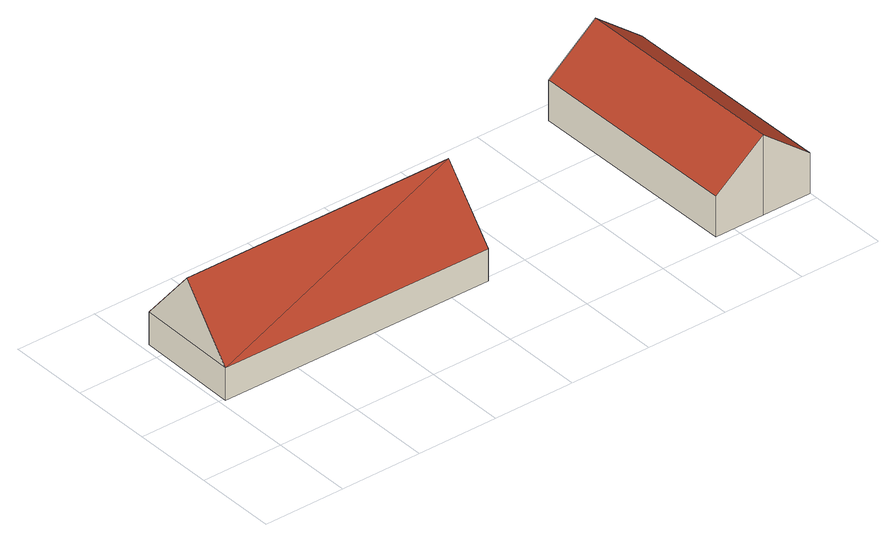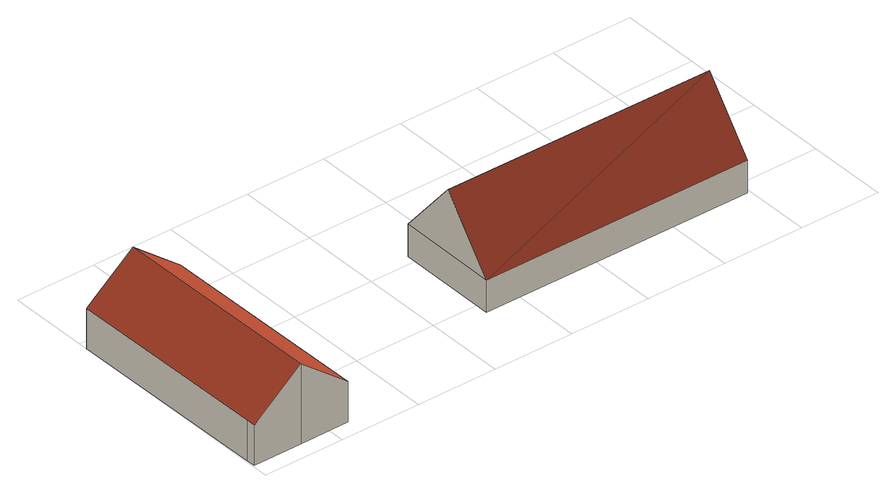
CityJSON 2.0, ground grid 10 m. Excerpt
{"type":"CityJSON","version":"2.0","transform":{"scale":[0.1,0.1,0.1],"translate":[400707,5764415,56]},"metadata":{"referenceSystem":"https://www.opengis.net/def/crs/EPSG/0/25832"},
"CityObjects":{
"building1":{"type":"Building","attributes":{"Gemeindeschluessel":"05515000","Geometrietyp2DReferenz":"3000","function":"31001_1000","roofType":"3100","measuredHeight":11.69},"address":[{"country":"Germany","locality":"Münster","thoroughfareNumber":"286","thoroughfareName":"Grienkenswell"},{"country":"Germany","locality":"Münster","thoroughfareNumber":"286a","thoroughfareName":"Grienkenswell"}],"geometry":[{"type":"Solid","lod":"2","boundaries":[[[[0,1,2,3]],[[4,5,1,0]],[[6,7,5,4]],[[3,2,7,6]],[[0,8,4]],[[6,9,3]],[[9,8,0]],[[0,3,9]],[[8,9,6]],[[6,4,8]],[[1,5,7,2]]]],"semantics":{"surfaces":[{"type":"WallSurface"},{"type":"RoofSurface"},{"type":"GroundSurface"}],"values":[[0,0,0,0,0,0,1,1,1,1,2]]}}]},
"building2":{"type":"Building","attributes":{"Gemeindeschluessel":"05515000","Geometrietyp2DReferenz":"3000","function":"31001_2700","roofType":"5000","measuredHeight":9.93},"geometry":[{"type":"Solid","lod":"2","boundaries":[[[[10,11,12,13]],[[14,15,11,10]],[[16,17,15,14]],[[18,19,17,16]],[[20,21,19,18]],[[22,23,21,20]],[[24,25,23,22]],[[13,12,25,24]],[[18,16,14,10,13,20]],[[24,22,20,13]],[[11,15,17,19,21,23,25,12]]]],"semantics":{"surfaces":[{"type":"WallSurface"},{"type":"RoofSurface"},{"type":"GroundSurface"}],"values":[[0,0,0,0,0,0,0,0,1,1,2]]}}]}
},
"vertices":[
[346,219,46],[346,219,6],[6,220,6],[6,220,46],[345,91,46],[345,91,6],[4,94,46],[4,94,6],[345,155,123],[5,157,123],
[698,279,53],[698,279,3],[637,279,3],[637,279,102],[698,268,53],[698,268,3],[700,11,53],[700,11,3],[700,10,53],[700,10,3],[639,10,102],[639,10,3],[577,10,53],[577,10,3],[575,278,53],[575,278,3]
]}
